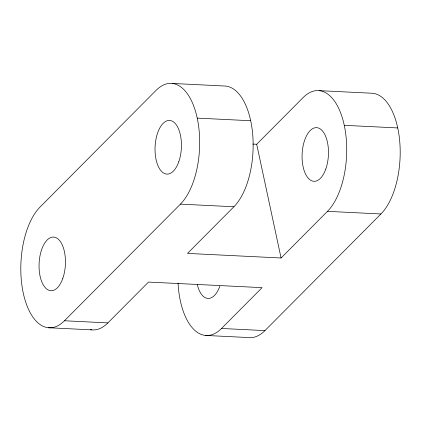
<?xml version="1.0" encoding="UTF-8"?>
<svg xmlns="http://www.w3.org/2000/svg" width="421" height="421" viewBox="0 0 421 421"><rect width="100%" height="100%" fill="white"/><g stroke="black" fill="none" stroke-linecap="round" stroke-linejoin="round"><path stroke-width="0.63" d="M64.445 320.765L180.425 204.132A63.966 31.333 -87.2 0 0 197.228 118.112A63.966 31.333 -87.2 0 0 156.044 90.399L40.063 207.032A63.966 31.333 -87.2 0 0 23.26 293.058A63.966 31.333 -87.2 0 0 64.445 320.765L107.892 322.896L148.481 282.075L262.104 287.648L221.514 328.469A63.966 31.333 -87.2 0 1 178.046 283.17M252.768 144.071L256.694 144.266L303.083 97.614A63.966 31.333 -87.2 0 1 344.267 125.321L397.74 127.942M172.173 83.442L225.64 86.063A63.966 31.333 -87.2 0 1 252.863 136.446A63.966 31.333 -87.2 0 1 233.897 206.758L187.503 253.41L281.075 257.999L327.464 211.347A63.966 31.333 -87.2 0 0 344.267 125.321M205.385 335.432L248.827 337.558A63.966 31.333 -87.2 0 0 264.956 330.601L380.937 213.968A63.966 31.333 -87.2 0 0 399.908 143.656A63.966 31.333 -87.2 0 0 372.685 93.273L319.213 90.652M197.228 118.112L250.7 120.732M180.425 204.132L233.897 206.758M327.464 211.347L380.937 213.968M221.514 328.469L264.956 330.601M48.315 327.727L91.762 329.859M256.694 144.266L281.075 257.999M107.892 322.896A63.966 31.333 -87.2 0 1 90.515 329.68M219.846 286.164A26.865 13.162 -87.2 0 1 197.281 284.464M325.796 169.042A26.865 13.162 -87.2 0 0 316.929 127.674A26.865 13.162 -87.2 0 0 303.099 166.727A26.865 13.162 -87.2 0 0 325.796 169.042M178.757 161.827A26.865 13.162 -87.2 0 0 169.889 120.459A26.865 13.162 -87.2 0 0 156.054 159.512A26.865 13.162 -87.2 0 0 178.757 161.827M62.776 278.46A26.865 13.162 -87.2 0 0 53.909 237.091A26.865 13.162 -87.2 0 0 40.079 276.144A26.865 13.162 -87.2 0 0 62.776 278.46"/></g></svg>
